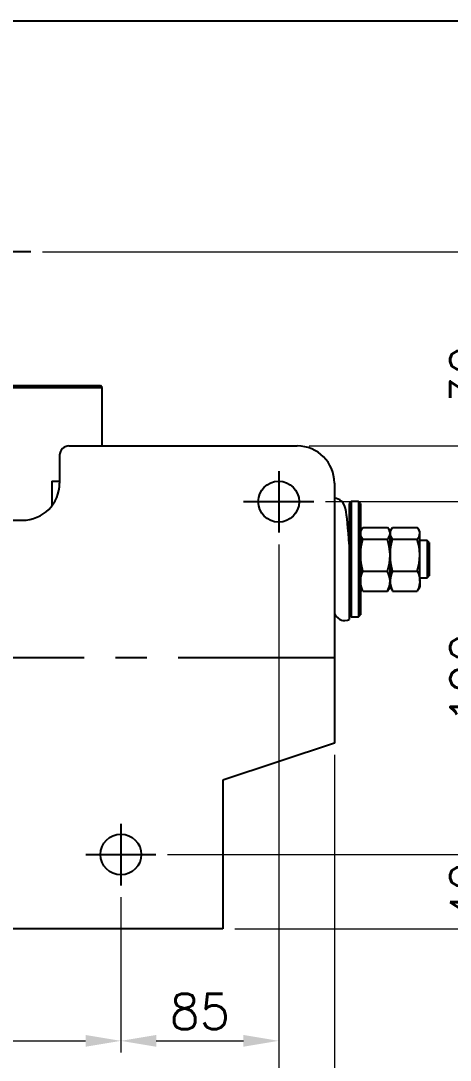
# Model space of a CAD drawing. Extents: x 4154 to 4364, y 2392 to 2546.
# Drawn here: x 4318.45 to 4336.69, y 2496.78 to 2540.91 of the extents above; entities that cross this region are included whole.
import ezdxf

# ---------------------------------------------------------------- set-up
doc = ezdxf.new("R2010")
doc.units = 0
doc.header["$LTSCALE"] = 1.5
doc.header["$MEASUREMENT"] = 0
doc.header["$PDSIZE"] = -1
doc.linetypes.add('CENTER', pattern=[10.16, 6.35, -1.27, 1.27, -1.27])
doc.layers.get('0').update_dxf_attribs({"color": 2})
for name, color, linetype in [('1', 7, 'Continuous'), ('D', 2, 'Continuous'), ('SL', 7, 'Continuous')]:
    doc.layers.add(name, color=color, linetype=linetype)
doc.styles.add('KWHS', font='ROMANS', dxfattribs={"bigfont": 'GHS'})
doc.styles.get("Standard").update_dxf_attribs({"font": 'romans.shx', "width": 0.9})
doc.dimstyles.get("Standard").update_dxf_attribs({"dimtxt": 0.18, "dimasz": 0.18, "dimexe": 0.18, "dimexo": 0.0625, "dimgap": 0.09, "dimtad": 0, "dimtih": 1, "dimtoh": 1, "dimdec": 4, "dimzin": 0, "dimdsep": 46, "dimtxsty": 'Standard', "dimcen": 0.09, "dimadec": 0, "dimazin": 0, "dimtfac": 1, "dimtdec": 4, "dimtofl": 0, "dimtmove": 0, "dimatfit": 0, "dimfxl": 1, "dimtolj": 1, "dimtzin": 0, "dimarcsym": 0})

# ---------------------------------------------------------------- blocks, each defined once
blk = doc.blocks.new('*D76')
at = {"layer": '1', "color": 1, "linetype": 'Continuous', "lineweight": 0}
for p, q in [((4281.704, 2503.698), (4281.704, 2497.102)), ((4322.701, 2503.698), (4322.701, 2497.102)), ((4283.204, 2497.602), (4321.201, 2497.602))]:
    blk.add_line(p, q, dxfattribs=at)
at = {"layer": '1', "color": 1, "linetype": 'Continuous'}
for points in [[(4283.204, 2497.852), (4283.204, 2497.352), (4281.704, 2497.602)], [(4321.201, 2497.852), (4321.201, 2497.352), (4322.701, 2497.602)]]:
    blk.add_solid(points, dxfattribs=at)
at = {"layer": 'Defpoints', "color": 0, "linetype": 'Continuous'}
for p in [(4281.704, 2504.198), (4322.701, 2504.198), (4322.701, 2497.602)]:
    blk.add_point(p, dxfattribs=at)
at = {"layer": '1', "color": 1, "linetype": 'Continuous', "insert": (4302.203, 2498.852), "char_height": 1.5, "attachment_point": 5, "style": 'KWHS'}
blk.add_mtext('\\A1;520', dxfattribs=at)
blk = doc.blocks.new('*D77')
at = {"layer": '1', "color": 1, "linetype": 'Continuous', "lineweight": 0}
for p, q in [((4329.403, 2518.678), (4329.403, 2497.102)), ((4322.701, 2503.698), (4322.701, 2497.102)), ((4324.201, 2497.602), (4327.903, 2497.602))]:
    blk.add_line(p, q, dxfattribs=at)
at = {"layer": '1', "color": 1, "linetype": 'Continuous'}
for points in [[(4324.201, 2497.852), (4324.201, 2497.352), (4322.701, 2497.602)], [(4327.903, 2497.852), (4327.903, 2497.352), (4329.403, 2497.602)]]:
    blk.add_solid(points, dxfattribs=at)
at = {"layer": 'Defpoints', "color": 0, "linetype": 'Continuous'}
for p in [(4329.403, 2519.178), (4322.701, 2504.198), (4329.403, 2497.602)]:
    blk.add_point(p, dxfattribs=at)
at = {"layer": '1', "color": 1, "linetype": 'Continuous', "insert": (4326.052, 2498.852), "char_height": 1.5, "attachment_point": 5, "style": 'KWHS'}
blk.add_mtext('\\A1;85', dxfattribs=at)
blk = doc.blocks.new('*D79')
at = {"layer": '1', "color": 1, "linetype": 'Continuous', "lineweight": 0}
for p, q in [((4275.002, 2518.678), (4275.002, 2493.257)), ((4329.403, 2518.678), (4329.403, 2493.257)), ((4276.502, 2493.757), (4327.903, 2493.757))]:
    blk.add_line(p, q, dxfattribs=at)
at = {"layer": '1', "color": 1, "linetype": 'Continuous'}
for points in [[(4276.502, 2494.007), (4276.502, 2493.507), (4275.002, 2493.757)], [(4327.903, 2494.007), (4327.903, 2493.507), (4329.403, 2493.757)]]:
    blk.add_solid(points, dxfattribs=at)
at = {"layer": 'Defpoints', "color": 0, "linetype": 'Continuous'}
for p in [(4275.002, 2519.178), (4329.403, 2519.178), (4329.403, 2493.757)]:
    blk.add_point(p, dxfattribs=at)
at = {"layer": '1', "color": 1, "linetype": 'Continuous', "insert": (4302.203, 2495.007), "char_height": 1.5, "attachment_point": 5, "style": 'KWHS'}
blk.add_mtext('\\A1;690', dxfattribs=at)
blk = doc.blocks.new('*D80')
at = {"layer": '1', "color": 1, "linetype": 'Continuous', "lineweight": 0}
for p, q in [((4329.403, 2518.678), (4329.403, 2493.257)), ((4331.768, 2509.744), (4331.768, 2493.257)), ((4327.903, 2493.757), (4326.403, 2493.757)), ((4329.403, 2493.757), (4331.768, 2493.757)), ((4333.268, 2493.757), (4334.768, 2493.757))]:
    blk.add_line(p, q, dxfattribs=at)
at = {"layer": '1', "color": 1, "linetype": 'Continuous'}
for points in [[(4327.903, 2494.007), (4327.903, 2493.507), (4329.403, 2493.757)], [(4333.268, 2494.007), (4333.268, 2493.507), (4331.768, 2493.757)]]:
    blk.add_solid(points, dxfattribs=at)
at = {"layer": 'Defpoints', "color": 0, "linetype": 'Continuous'}
for p in [(4329.403, 2519.178), (4331.768, 2510.244), (4331.768, 2493.757)]:
    blk.add_point(p, dxfattribs=at)
at = {"layer": '1', "color": 1, "linetype": 'Continuous', "insert": (4334.768, 2495.007), "char_height": 1.5, "attachment_point": 5, "style": 'KWHS'}
blk.add_mtext('\\A1;30', dxfattribs=at)
blk = doc.blocks.new('*D81')
at = {"layer": '1', "color": 1, "linetype": 'Continuous', "lineweight": 0}
for p, q in [((4331.768, 2509.744), (4331.768, 2489.338)), ((4272.637, 2509.244), (4272.637, 2489.338)), ((4274.137, 2489.838), (4330.268, 2489.838))]:
    blk.add_line(p, q, dxfattribs=at)
at = {"layer": '1', "color": 1, "linetype": 'Continuous'}
for points in [[(4274.137, 2490.088), (4274.137, 2489.588), (4272.637, 2489.838)], [(4330.268, 2490.088), (4330.268, 2489.588), (4331.768, 2489.838)]]:
    blk.add_solid(points, dxfattribs=at)
at = {"layer": 'Defpoints', "color": 0, "linetype": 'Continuous'}
for p in [(4331.768, 2510.244), (4272.637, 2509.744), (4331.768, 2489.838)]:
    blk.add_point(p, dxfattribs=at)
at = {"layer": '1', "color": 1, "linetype": 'Continuous', "insert": (4302.203, 2491.088), "char_height": 1.5, "attachment_point": 5, "style": 'KWHS'}
blk.add_mtext('\\A1;750', dxfattribs=at)
blk = doc.blocks.new('*D82')
at = {"layer": '1', "color": 1, "linetype": 'Continuous', "lineweight": 0}
for p, q in [((4338.686, 2507.014), (4338.686, 2508.514)), ((4324.687, 2505.514), (4339.186, 2505.514)), ((4338.686, 2505.514), (4338.686, 2502.36)), ((4327.538, 2502.36), (4339.186, 2502.36)), ((4338.686, 2500.86), (4338.686, 2499.36))]:
    blk.add_line(p, q, dxfattribs=at)
at = {"layer": '1', "color": 1, "linetype": 'Continuous'}
for points in [[(4338.436, 2507.014), (4338.936, 2507.014), (4338.686, 2505.514)], [(4338.436, 2500.86), (4338.936, 2500.86), (4338.686, 2502.36)]]:
    blk.add_solid(points, dxfattribs=at)
at = {"layer": 'Defpoints', "color": 0, "linetype": 'Continuous'}
for p in [(4324.187, 2505.514), (4327.038, 2502.36), (4338.686, 2502.36)]:
    blk.add_point(p, dxfattribs=at)
at = {"layer": '1', "color": 1, "linetype": 'Continuous', "insert": (4337.436, 2503.937), "char_height": 1.5, "attachment_point": 5, "rotation": 90, "style": 'KWHS'}
blk.add_mtext('\\A1;40', dxfattribs=at)
blk = doc.blocks.new('*D83')
at = {"layer": '1', "color": 1, "linetype": 'Continuous', "lineweight": 0}
for p, q in [((4331.388, 2520.494), (4339.186, 2520.494)), ((4338.686, 2518.994), (4338.686, 2507.014))]:
    blk.add_line(p, q, dxfattribs=at)
at = {"layer": '1', "color": 1, "linetype": 'Continuous'}
for points in [[(4338.436, 2518.994), (4338.936, 2518.994), (4338.686, 2520.494)], [(4338.436, 2507.014), (4338.936, 2507.014), (4338.686, 2505.514)]]:
    blk.add_solid(points, dxfattribs=at)
at = {"layer": 'Defpoints', "color": 0, "linetype": 'Continuous'}
for p in [(4330.888, 2520.494), (4338.686, 2505.514), (4338.686, 2505.514)]:
    blk.add_point(p, dxfattribs=at)
at = {"layer": '1', "color": 1, "linetype": 'Continuous', "insert": (4337.436, 2513.004), "char_height": 1.5, "attachment_point": 5, "rotation": 90, "style": 'KWHS'}
blk.add_mtext('\\A1;190', dxfattribs=at)
blk = doc.blocks.new('*D84')
at = {"layer": '1', "color": 1, "linetype": 'Continuous', "lineweight": 0}
for p, q in [((4338.686, 2524.359), (4338.686, 2525.859)), ((4330.691, 2522.859), (4339.186, 2522.859)), ((4338.686, 2520.494), (4338.686, 2522.859)), ((4331.388, 2520.494), (4339.186, 2520.494)), ((4338.686, 2518.994), (4338.686, 2517.494))]:
    blk.add_line(p, q, dxfattribs=at)
at = {"layer": '1', "color": 1, "linetype": 'Continuous'}
for points in [[(4338.436, 2524.359), (4338.936, 2524.359), (4338.686, 2522.859)], [(4338.436, 2518.994), (4338.936, 2518.994), (4338.686, 2520.494)]]:
    blk.add_solid(points, dxfattribs=at)
at = {"layer": 'Defpoints', "color": 0, "linetype": 'Continuous'}
for p in [(4330.191, 2522.859), (4338.686, 2522.859), (4330.888, 2520.494)]:
    blk.add_point(p, dxfattribs=at)
at = {"layer": '1', "color": 1, "linetype": 'Continuous', "insert": (4337.436, 2525.859), "char_height": 1.5, "attachment_point": 5, "rotation": 90, "style": 'KWHS'}
blk.add_mtext('\\A1;30', dxfattribs=at)
blk = doc.blocks.new('*D85')
at = {"layer": '1', "color": 1, "linetype": 'Continuous', "lineweight": 0}
for p, q in [((4330.691, 2522.859), (4343.102, 2522.859)), ((4342.602, 2503.86), (4342.602, 2521.359)), ((4327.538, 2502.36), (4343.102, 2502.36))]:
    blk.add_line(p, q, dxfattribs=at)
at = {"layer": '1', "color": 1, "linetype": 'Continuous'}
for points in [[(4342.352, 2521.359), (4342.852, 2521.359), (4342.602, 2522.859)], [(4342.352, 2503.86), (4342.852, 2503.86), (4342.602, 2502.36)]]:
    blk.add_solid(points, dxfattribs=at)
at = {"layer": 'Defpoints', "color": 0, "linetype": 'Continuous'}
for p in [(4330.191, 2522.859), (4342.602, 2522.859), (4327.038, 2502.36)]:
    blk.add_point(p, dxfattribs=at)
at = {"layer": '1', "color": 1, "linetype": 'Continuous', "insert": (4341.352, 2512.609), "char_height": 1.5, "attachment_point": 5, "rotation": 90, "style": 'KWHS'}
blk.add_mtext('\\A1;260', dxfattribs=at)
blk = doc.blocks.new('*D86')
at = {"layer": '1', "color": 1, "linetype": 'Continuous', "lineweight": 0}
for p, q in [((4319.371, 2531.098), (4343.102, 2531.098)), ((4342.602, 2524.359), (4342.602, 2529.598)), ((4330.691, 2522.859), (4343.102, 2522.859))]:
    blk.add_line(p, q, dxfattribs=at)
at = {"layer": '1', "color": 1, "linetype": 'Continuous'}
for points in [[(4342.352, 2529.598), (4342.852, 2529.598), (4342.602, 2531.098)], [(4342.352, 2524.359), (4342.852, 2524.359), (4342.602, 2522.859)]]:
    blk.add_solid(points, dxfattribs=at)
at = {"layer": 'Defpoints', "color": 0, "linetype": 'Continuous'}
for p in [(4318.871, 2531.098), (4342.602, 2531.098), (4330.191, 2522.859)]:
    blk.add_point(p, dxfattribs=at)
at = {"layer": '1', "color": 1, "linetype": 'Continuous', "insert": (4341.352, 2526.978), "char_height": 1.5, "attachment_point": 5, "rotation": 90, "style": 'KWHS'}
blk.add_mtext('\\A1;L2', dxfattribs=at)

msp = doc.modelspace()

# ---------------------------------------------------------------- linework, layer by layer
at = {"color": 7, "linetype": 'Continuous'}
for p, q in [((4315.99978, 2525.42118), (4321.83404, 2525.42118)), ((4315.99978, 2525.34234), (4321.91288, 2525.34234)), ((4321.91288, 2525.34234), (4321.83404, 2525.42118)), ((4321.91288, 2522.85884), (4321.91288, 2525.34234)), ((4321.91288, 2522.85884), (4321.91288, 2524.8693)), ((4320.09953, 2522.46463), (4320.09953, 2521.28201)), ((4320.49374, 2522.85884), (4330.19122, 2522.85884)), ((4319.76541, 2521.36086), (4320.09953, 2521.36086)), ((4319.76541, 2521.36086), (4319.76541, 2520.31142)), ((4331.76805, 2521.28201), (4331.76805, 2510.24422)), ((4331.86121, 2520.63382), (4331.76087, 2520.6439)), ((4331.99288, 2520.57538), (4331.86121, 2520.63382)), ((4332.07498, 2520.50986), (4331.99288, 2520.57538)), ((4332.1417, 2520.42747), (4332.07498, 2520.50986)), ((4332.19462, 2520.32439), (4332.1417, 2520.42747)), ((4332.23446, 2520.20102), (4332.19462, 2520.32439)), ((4332.47762, 2520.4936), (4332.39878, 2520.41476)), ((4332.39878, 2520.41476), (4332.39878, 2515.7999)), ((4332.47762, 2520.4936), (4332.47762, 2515.72491)), ((4332.79299, 2520.4936), (4332.47762, 2520.4936)), ((4332.79299, 2520.4936), (4332.79299, 2515.72491)), ((4332.87183, 2520.41476), (4332.79299, 2520.4936)), ((4332.87183, 2520.41476), (4332.87183, 2515.7999)), ((4332.26328, 2520.06605), (4332.23446, 2520.20102)), ((4332.28582, 2519.92003), (4332.26328, 2520.06605)), ((4332.3056, 2519.75989), (4332.28582, 2519.92003)), ((4317.57661, 2519.70519), (4318.5227, 2519.70519)), ((4332.32493, 2519.57749), (4332.3056, 2519.75989)), ((4332.34417, 2519.37288), (4332.32493, 2519.57749)), ((4332.39878, 2519.50808), (4332.33146, 2519.50808)), ((4332.3634, 2519.14805), (4332.34417, 2519.37288)), ((4332.91663, 2519.30938), (4332.97746, 2519.4004)), ((4332.97746, 2519.4004), (4334.02766, 2519.4004)), ((4334.08849, 2519.30938), (4334.02766, 2519.4004)), ((4334.16527, 2519.28391), (4334.23892, 2519.4004)), ((4334.23892, 2519.4004), (4335.28912, 2519.4004)), ((4335.36277, 2519.28391), (4335.28912, 2519.4004)), ((4332.38228, 2518.9109), (4332.3634, 2519.14805)), ((4332.39878, 2518.69316), (4332.38228, 2518.9109)), ((4332.92333, 2519.32134), (4332.87183, 2519.23214)), ((4332.87183, 2519.14919), (4332.8802, 2519.21755)), ((4332.88794, 2519.05412), (4332.87183, 2519.14919)), ((4332.8802, 2519.21755), (4332.91663, 2519.30938)), ((4332.93267, 2518.96147), (4332.88794, 2519.05412)), ((4332.97746, 2518.89799), (4332.93267, 2518.96147)), ((4334.02766, 2518.89799), (4334.07245, 2518.96147)), ((4334.07245, 2518.96147), (4334.11718, 2519.05412)), ((4334.13329, 2519.23214), (4334.08179, 2519.32134)), ((4334.12491, 2519.21755), (4334.08849, 2519.30938)), ((4334.11718, 2519.05412), (4334.13329, 2519.14919)), ((4334.13329, 2519.14919), (4334.12491, 2519.21755)), ((4334.18581, 2519.32311), (4334.13329, 2519.23214)), ((4334.13329, 2519.23214), (4334.13329, 2519.14919)), ((4334.13329, 2519.14919), (4334.13386, 2519.16706)), ((4334.13329, 2518.22255), (4334.13329, 2519.14919)), ((4334.13329, 2519.14919), (4334.13329, 2518.22255)), ((4334.16228, 2519.02106), (4334.13329, 2519.14919)), ((4334.13386, 2519.16706), (4334.16527, 2519.28391)), ((4334.23892, 2518.89799), (4334.16228, 2519.02106)), ((4335.28912, 2518.89799), (4335.36576, 2519.02106)), ((4335.39475, 2519.23214), (4335.34223, 2519.32311)), ((4335.39418, 2519.16706), (4335.36277, 2519.28391)), ((4335.36576, 2519.02106), (4335.39475, 2519.14919)), ((4335.39475, 2519.14919), (4335.39418, 2519.16706)), ((4335.39475, 2519.14919), (4335.39475, 2519.23214)), ((4335.39475, 2518.22255), (4335.39475, 2519.14919)), ((4332.39878, 2518.69316), (4332.39878, 2515.49001)), ((4332.8724, 2518.27059), (4332.90381, 2518.58478)), ((4332.90381, 2518.58478), (4332.97746, 2518.89799)), ((4332.97746, 2518.89799), (4334.02766, 2518.89799)), ((4334.10131, 2518.58478), (4334.02766, 2518.89799)), ((4334.13271, 2518.27059), (4334.10131, 2518.58478)), ((4334.13386, 2518.27059), (4334.16527, 2518.58478)), ((4334.16527, 2518.58478), (4334.23892, 2518.89799)), ((4334.23892, 2518.89799), (4335.28912, 2518.89799)), ((4335.36277, 2518.58478), (4335.28912, 2518.89799)), ((4335.39418, 2518.27059), (4335.36277, 2518.58478)), ((4335.71012, 2518.83793), (4335.39475, 2518.83793)), ((4335.71012, 2518.83793), (4335.71012, 2518.26473)), ((4335.78896, 2518.75909), (4335.71012, 2518.83793)), ((4335.78896, 2518.75909), (4335.78896, 2518.24321)), ((4332.87183, 2518.22255), (4332.8724, 2518.27059)), ((4332.90082, 2517.87803), (4332.87183, 2518.22255)), ((4334.1043, 2517.87803), (4334.13329, 2518.22255)), ((4334.13329, 2518.22255), (4334.13271, 2518.27059)), ((4334.13329, 2518.22255), (4334.13386, 2518.27059)), ((4334.13329, 2517.12288), (4334.13329, 2518.22255)), ((4334.13329, 2518.22255), (4334.13329, 2517.12288)), ((4334.16228, 2517.87803), (4334.13329, 2518.22255)), ((4335.36576, 2517.87803), (4335.39475, 2518.22255)), ((4335.39475, 2518.22255), (4335.39418, 2518.27059)), ((4335.39475, 2517.12288), (4335.39475, 2518.22255)), ((4335.71012, 2518.26473), (4335.71012, 2517.2611)), ((4335.78896, 2518.24321), (4335.78896, 2517.33995)), ((4332.97746, 2517.54711), (4332.90082, 2517.87803)), ((4334.02766, 2517.54711), (4334.1043, 2517.87803)), ((4334.23892, 2517.54711), (4334.16228, 2517.87803)), ((4335.28912, 2517.54711), (4335.36576, 2517.87803)), ((4332.87183, 2517.12288), (4332.8724, 2517.15305)), ((4332.8724, 2517.15305), (4332.90381, 2517.35039)), ((4332.90381, 2517.35039), (4332.97746, 2517.54711)), ((4332.97746, 2517.54711), (4334.02766, 2517.54711)), ((4334.10131, 2517.35039), (4334.02766, 2517.54711)), ((4334.13271, 2517.15305), (4334.10131, 2517.35039)), ((4334.13329, 2517.12288), (4334.13271, 2517.15305)), ((4334.1494, 2517.28343), (4334.13329, 2517.12288)), ((4334.19413, 2517.43991), (4334.1494, 2517.28343)), ((4334.23892, 2517.54711), (4334.19413, 2517.43991)), ((4334.23892, 2517.54711), (4335.28912, 2517.54711)), ((4335.28912, 2517.54711), (4335.33391, 2517.43991)), ((4335.33391, 2517.43991), (4335.37864, 2517.28343)), ((4335.37864, 2517.28343), (4335.39475, 2517.12288)), ((4335.39475, 2517.2611), (4335.71012, 2517.2611)), ((4335.71012, 2517.2611), (4335.78896, 2517.33995)), ((4332.90082, 2516.90649), (4332.87183, 2517.12288)), ((4332.87183, 2516.8669), (4332.92333, 2516.77769)), ((4332.97746, 2516.69864), (4332.90082, 2516.90649)), ((4332.93267, 2516.76212), (4332.9246, 2516.77883)), ((4332.97746, 2516.69864), (4332.93267, 2516.76212)), ((4332.97746, 2516.69864), (4334.02766, 2516.69864)), ((4334.02766, 2516.69864), (4334.1043, 2516.90649)), ((4334.02766, 2516.69864), (4334.07245, 2516.76212)), ((4334.07245, 2516.76212), (4334.08052, 2516.77883)), ((4334.08179, 2516.77769), (4334.13329, 2516.8669)), ((4334.1043, 2516.90649), (4334.13329, 2517.12288)), ((4334.13329, 2516.8669), (4334.13329, 2517.12288)), ((4334.13329, 2517.12288), (4334.13329, 2516.8669)), ((4334.13329, 2517.12288), (4334.14167, 2517.00742)), ((4334.13329, 2516.8669), (4334.18581, 2516.77593)), ((4334.14167, 2517.00742), (4334.17809, 2516.85235)), ((4334.17809, 2516.85235), (4334.23892, 2516.69864)), ((4334.18892, 2516.77772), (4334.23892, 2516.69864)), ((4334.23892, 2516.69864), (4335.28912, 2516.69864)), ((4335.34995, 2516.85235), (4335.28912, 2516.69864)), ((4335.33912, 2516.77772), (4335.28912, 2516.69864)), ((4335.34223, 2516.77593), (4335.39475, 2516.8669)), ((4335.38637, 2517.00742), (4335.34995, 2516.85235)), ((4335.39475, 2517.12288), (4335.38637, 2517.00742)), ((4335.39475, 2517.12288), (4335.39475, 2516.8669)), ((4331.76805, 2515.74022), (4331.83081, 2515.63562)), ((4331.83081, 2515.63562), (4331.92404, 2515.54316)), ((4331.92404, 2515.54316), (4332.00519, 2515.49342)), ((4332.00519, 2515.49342), (4332.03917, 2515.47888)), ((4332.03917, 2515.47888), (4332.06849, 2515.46883)), ((4332.06849, 2515.46883), (4332.12971, 2515.4544)), ((4332.12971, 2515.4544), (4332.21284, 2515.44775)), ((4332.21284, 2515.44775), (4332.32819, 2515.46249)), ((4332.32819, 2515.46249), (4332.36443, 2515.4732)), ((4332.36443, 2515.4732), (4332.40149, 2515.48759)), ((4332.39878, 2515.68428), (4332.47762, 2515.60544)), ((4332.40149, 2515.48759), (4332.40149, 2515.48759)), ((4332.47762, 2515.72491), (4332.47762, 2515.60544)), ((4332.47762, 2515.60544), (4332.79299, 2515.60544)), ((4332.79299, 2515.72491), (4332.79299, 2515.60544)), ((4332.79299, 2515.60544), (4332.87183, 2515.68428)), ((4332.87183, 2515.7999), (4332.87183, 2515.68428)), ((4327.03757, 2508.6674), (4327.03757, 2502.36009)), ((4327.03757, 2502.36009), (4314.02875, 2502.36009))]:
    msp.add_line(p, q, dxfattribs=at)
for centre in [(4329.40281, 2520.4936), (4322.70129, 2505.51374)]:
    msp.add_circle(centre, 0.86725, dxfattribs=at)
for centre, radius, start, end in [((4320.49374, 2522.46463), 0.39421, 90, 180), ((4330.19122, 2521.28201), 1.57683, 0, 90), ((4318.5227, 2521.28201), 1.57683, 270, 0)]:
    msp.add_arc(centre, radius, start, end, dxfattribs=at)
at = {"layer": '1', "color": 7, "linetype": 'Continuous'}
msp.add_line((4331.76805, 2510.24422), (4327.03757, 2508.6674), dxfattribs=at)
at = {"layer": 'D', "linetype": 'ByBlock'}
msp.add_line((4154.28392, 2540.90909), (4364.28392, 2540.90909), dxfattribs=at)
at = {"layer": 'SL', "color": 1, "linetype": 'CENTER', "ltscale": 0.7}
for p, q in [((4318.87117, 2531.09776), (4315.65386, 2531.09776)), ((4329.40281, 2521.79218), (4329.40281, 2519.17826)), ((4327.91325, 2520.4936), (4330.88824, 2520.4936)), ((4271.79591, 2513.87093), (4332.67964, 2513.87093)), ((4322.70129, 2506.81233), (4322.70129, 2504.1984)), ((4321.21173, 2505.51374), (4324.18673, 2505.51374))]:
    msp.add_line(p, q, dxfattribs=at)

# ---------------------------------------------------------------- dimensions: what is measured, and where the dimension line sits
at = {"layer": '1', "color": 7, "linetype": 'Continuous'}
for base, p1, p2, text, picture, middle in [((4342.60164, 2531.09776), (4330.19122, 2522.85884), (4318.87117, 2531.09776), 'L2', '*D86', (4341.35164, 2526.9783)), ((4342.60164, 2522.85884), (4327.03757, 2502.36009), (4330.19122, 2522.85884), '260', '*D85', (4341.35164, 2512.60947)), ((4338.68566, 2505.51374), (4330.88824, 2520.4936), (4338.68566, 2505.51374), '190', '*D83', (4337.43566, 2513.00367))]:
    dim = msp.add_linear_dim(base=base, p1=p1, p2=p2, angle=90, text=text, dimstyle='Standard', override={"dimtxt": 1.5, "dimasz": 1.5, "dimexe": 0.5, "dimexo": 0.5, "dimgap": 0.5, "dimtad": 3, "dimtih": 0, "dimtoh": 0, "dimzin": 12, "dimdsep": 0, "dimtxsty": 'KWHS', "dimcen": 0, "dimdle": 10, "dimclrd": 1, "dimclre": 1, "dimclrt": 1, "dimadec": 2, "dimazin": 3, "dimtfac": 0.6, "dimtofl": 1, "dimtmove": 1, "dimatfit": 3, "dimtvp": 1, "dimlwd": 0, "dimlwe": 0}, dxfattribs=at)
    dim.commit()
    dim.dimension.update_dxf_attribs({"geometry": picture, "text_midpoint": middle})
for base, p1, p2, text, picture, middle in [((4338.68566, 2522.85884), (4330.88824, 2520.4936), (4330.19122, 2522.85884), '30', '*D84', (4338.68566, 2525.85884)), ((4338.68566, 2502.36009), (4324.18673, 2505.51374), (4327.03757, 2502.36009), '40', '*D82', (4338.68566, 2503.93692))]:
    dim = msp.add_linear_dim(base=base, p1=p1, p2=p2, angle=90, text=text, dimstyle='Standard', override={"dimtxt": 1.5, "dimasz": 1.5, "dimexe": 0.5, "dimexo": 0.5, "dimgap": 0.5, "dimtad": 3, "dimtih": 0, "dimtoh": 0, "dimzin": 12, "dimdsep": 0, "dimtxsty": 'KWHS', "dimcen": 0, "dimdle": 10, "dimclrd": 1, "dimclre": 1, "dimclrt": 1, "dimadec": 2, "dimazin": 3, "dimtfac": 0.6, "dimtofl": 1, "dimtmove": 1, "dimatfit": 3, "dimtvp": 1, "dimlwd": 0, "dimlwe": 0}, dxfattribs=at)
    dim.commit()
    dim.dimension.update_dxf_attribs({"geometry": picture, "text_midpoint": middle, "dimtype": 160})
for base, p1, p2, text, picture, middle in [((4329.40281, 2493.75748), (4275.00228, 2519.17826), (4329.40281, 2519.17826), '690', '*D79', (4302.20254, 2495.00748)), ((4329.40281, 2497.60188), (4322.70129, 2504.1984), (4329.40281, 2519.17826), '85', '*D77', (4326.05205, 2498.85188)), ((4331.76805, 2489.83824), (4272.63704, 2509.74422), (4331.76805, 2510.24422), '750', '*D81', (4302.20254, 2491.08824)), ((4322.70129, 2497.60188), (4281.70379, 2504.1984), (4322.70129, 2504.1984), '520', '*D76', (4302.20254, 2498.85188))]:
    dim = msp.add_linear_dim(base=base, p1=p1, p2=p2, text=text, dimstyle='Standard', override={"dimtxt": 1.5, "dimasz": 1.5, "dimexe": 0.5, "dimexo": 0.5, "dimgap": 0.5, "dimtad": 3, "dimtih": 0, "dimtoh": 0, "dimzin": 12, "dimdsep": 0, "dimtxsty": 'KWHS', "dimcen": 0, "dimdle": 10, "dimclrd": 1, "dimclre": 1, "dimclrt": 1, "dimadec": 2, "dimazin": 3, "dimtfac": 0.6, "dimtofl": 1, "dimtmove": 1, "dimatfit": 3, "dimtvp": 1, "dimlwd": 0, "dimlwe": 0}, dxfattribs=at)
    dim.commit()
    dim.dimension.update_dxf_attribs({"geometry": picture, "text_midpoint": middle})
dim = msp.add_linear_dim(base=(4331.76805, 2493.75748), p1=(4329.40281, 2519.17826), p2=(4331.76805, 2510.24422), text='30', dimstyle='Standard', override={"dimtxt": 1.5, "dimasz": 1.5, "dimexe": 0.5, "dimexo": 0.5, "dimgap": 0.5, "dimtad": 3, "dimtih": 0, "dimtoh": 0, "dimzin": 12, "dimdsep": 0, "dimtxsty": 'KWHS', "dimcen": 0, "dimdle": 10, "dimclrd": 1, "dimclre": 1, "dimclrt": 1, "dimadec": 2, "dimazin": 3, "dimtfac": 0.6, "dimtofl": 1, "dimtmove": 1, "dimatfit": 3, "dimtvp": 1, "dimlwd": 0, "dimlwe": 0}, dxfattribs=at)
dim.commit()
dim.dimension.update_dxf_attribs({"geometry": '*D80', "text_midpoint": (4334.76805, 2493.75748), "dimtype": 160})

doc.saveas('drawing.dxf')
